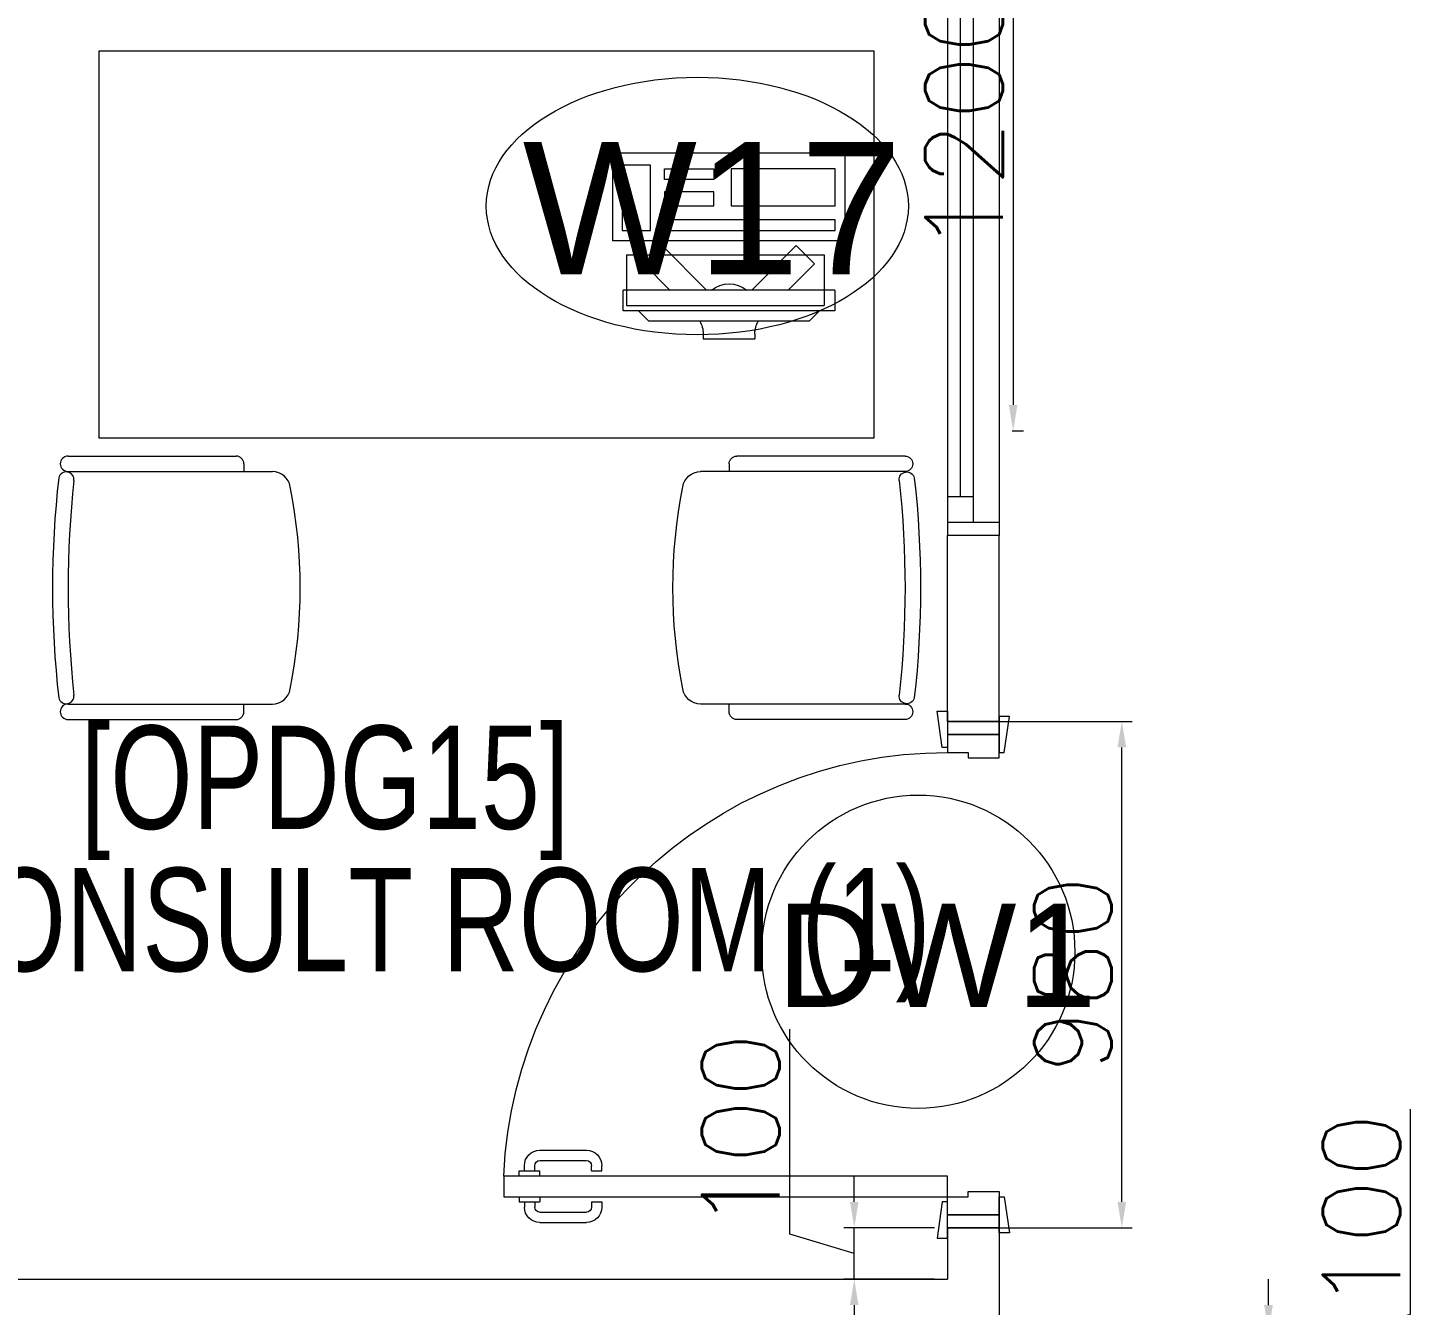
# Model space of a CAD drawing. Header units: millimetres. Extents: x -2143172 to 5255, y -610845 to 279739.
# Drawn here: x -1165845 to -1163164, y -588738 to -586265 of the extents above; entities that cross this region are included whole.
import ezdxf

# ---------------------------------------------------------------- set-up
doc = ezdxf.new("R2010")
doc.units = ezdxf.units.MM
doc.header["$LTSCALE"] = 30
doc.linetypes.add('HIDDEN', pattern=[9.525, 6.35, -3.175])
doc.layers.get('0').update_dxf_attribs({"lineweight": 5})
doc.layers.get('Defpoints').update_dxf_attribs({"lineweight": 5})
for name, color, linetype, lineweight in [('72_EGR_BASE_TEXT', 7, 'Continuous', 5), ('Al Window tag', 5, 'Continuous', 5), ('Aluminum', 7, 'Continuous', 5), ('dims.', 152, 'Continuous', 5), ('DTAG', 20, 'Continuous', 9), ('LOADING', 163, 'Continuous', 5), ('Walls', 32, 'Continuous', 5)]:
    doc.layers.add(name, color=color, linetype=linetype, lineweight=lineweight)
doc.layers.add('Wooden Joinery', color=7, linetype='Continuous', lineweight=5, true_color=0x521300)
doc.styles.add('SIMPLEX', font='SIMPLEX.shx', dxfattribs={"height": 150})
doc.styles.add('TTLB-A0-JeddahDP$0$swis721', font='swiss.ttf')
doc.styles.add('X3G_ENTITY_2587D3', font='swisscl.ttf', dxfattribs={"height": 200})
doc.styles.add('X3G_ENTITY_258862', font='swisscl.ttf', dxfattribs={"height": 200})
doc.dimstyles.new('Buk', dxfattribs={"dimtxt": 150, "dimasz": 50, "dimexe": 20, "dimexo": 25, "dimgap": 20, "dimtad": 1, "dimdec": 0, "dimrnd": 5, "dimdsep": 46, "dimtxsty": 'SIMPLEX', "dimcen": 0, "dimdle": 20, "dimclrd": 256, "dimclre": 256, "dimclrt": 256, "dimadec": 0, "dimazin": 0, "dimtfac": 0.0075, "dimtdec": 0, "dimtmove": 1, "dimatfit": 2, "dimldrblk": 'ARCHTICK', "dimfxl": 1, "dimtolj": 1, "dimtzin": 0, "dimlwd": -1, "dimlwe": -1, "dimarcsym": 0})

# ---------------------------------------------------------------- blocks, each defined once
blk = doc.blocks.new('*D422')
at = {"layer": 'Defpoints', "color": 0, "transparency": 16777216}
for p in [(-1163964.2, -585845.1), (-1163964.2, -587045.1), (-1163937.1, -587045.1)]:
    blk.add_point(p, dxfattribs=at)
at = {"layer": 'dims.', "linetype": 'Continuous', "transparency": 16777216}
for p, q in [((-1163939.2, -585845.1), (-1163917.1, -585845.1)), ((-1163939.2, -587045.1), (-1163917.1, -587045.1))]:
    blk.add_line(p, q, dxfattribs=at)
at = {"layer": 'dims.', "transparency": 16777216}
blk.add_line((-1163937.1, -585895.1), (-1163937.1, -586995.1), dxfattribs=at)
for points in [[(-1163945.5, -585895.1), (-1163928.8, -585895.1), (-1163937.1, -585845.1)], [(-1163945.5, -586995.1), (-1163928.8, -586995.1), (-1163937.1, -587045.1)]]:
    blk.add_solid(points, dxfattribs=at)
at = {"layer": 'dims.', "transparency": 16777216, "insert": (-1164032.1, -586445.1), "char_height": 150, "attachment_point": 5, "rotation": 90, "style": 'SIMPLEX'}
blk.add_mtext('\\A1;1200', dxfattribs=at)
blk = doc.blocks.new('_ArchTick')
at = {"color": 0, "linetype": 'ByBlock', "const_width": 0.15}
blk.add_lwpolyline([(-0.5, -0.5), (0.5, 0.5)], dxfattribs=at)
blk = doc.blocks.new('*D423')
at = {"layer": 'Defpoints', "color": 0, "transparency": 16777216}
for p in [(-1164244.7, -588588.1), (-1164064.2, -588588.1), (-1164064.2, -588688.1)]:
    blk.add_point(p, dxfattribs=at)
at = {"layer": 'dims.', "transparency": 16777216}
for p, q in [((-1164369.7, -588600.6), (-1164369.7, -588203.5)), ((-1164244.7, -588538.1), (-1164244.7, -588488.1)), ((-1164244.7, -588638.1), (-1164369.7, -588600.6)), ((-1164244.7, -588688.1), (-1164244.7, -588588.1)), ((-1164244.7, -588688.1), (-1164244.7, -588588.1)), ((-1164244.7, -588738.1), (-1164244.7, -588788.1))]:
    blk.add_line(p, q, dxfattribs=at)
at = {"layer": 'dims.', "linetype": 'Continuous', "transparency": 16777216}
for p, q in [((-1164089.2, -588588.1), (-1164264.7, -588588.1)), ((-1164089.2, -588688.1), (-1164264.7, -588688.1))]:
    blk.add_line(p, q, dxfattribs=at)
at = {"layer": 'dims.', "transparency": 16777216}
for points in [[(-1164253, -588538.1), (-1164236.4, -588538.1), (-1164244.7, -588588.1)], [(-1164253, -588738.1), (-1164236.4, -588738.1), (-1164244.7, -588688.1)]]:
    blk.add_solid(points, dxfattribs=at)
at = {"layer": 'dims.', "transparency": 16777216, "insert": (-1164464.7, -588402.1), "char_height": 150, "attachment_point": 5, "rotation": 90, "style": 'SIMPLEX'}
blk.add_mtext('\\A1;100', dxfattribs=at)
blk = doc.blocks.new('*D424')
at = {"layer": 'Defpoints', "color": 0, "transparency": 16777216}
for p in [(-1164014.2, -587608.1), (-1163726.7, -587608.1), (-1164014.2, -588588.1)]:
    blk.add_point(p, dxfattribs=at)
at = {"layer": 'dims.', "linetype": 'Continuous', "transparency": 16777216}
for p, q in [((-1163989.2, -587608.1), (-1163706.7, -587608.1)), ((-1163989.2, -588588.1), (-1163706.7, -588588.1))]:
    blk.add_line(p, q, dxfattribs=at)
at = {"layer": 'dims.', "transparency": 16777216}
blk.add_line((-1163726.7, -588538.1), (-1163726.7, -587658.1), dxfattribs=at)
for points in [[(-1163735, -587658.1), (-1163718.3, -587658.1), (-1163726.7, -587608.1)], [(-1163735, -588538.1), (-1163718.3, -588538.1), (-1163726.7, -588588.1)]]:
    blk.add_solid(points, dxfattribs=at)
at = {"layer": 'dims.', "transparency": 16777216, "insert": (-1163821.7, -588098.1), "char_height": 150, "attachment_point": 5, "rotation": 90, "style": 'SIMPLEX'}
blk.add_mtext('\\A1;980', dxfattribs=at)
blk = doc.blocks.new('*D425')
at = {"layer": 'Defpoints', "color": 0, "transparency": 16777216}
for p in [(-1164064.2, -588788.1), (-1163442.7, -588788.1), (-1164064.2, -588888.1)]:
    blk.add_point(p, dxfattribs=at)
at = {"layer": 'dims.', "transparency": 16777216}
for p, q in [((-1163167.7, -588755.6), (-1163167.7, -588358.5)), ((-1163442.7, -588738.1), (-1163442.7, -588688.1)), ((-1163442.7, -588838.1), (-1163167.7, -588755.6)), ((-1163442.7, -588888.1), (-1163442.7, -588788.1)), ((-1163442.7, -588888.1), (-1163442.7, -588788.1)), ((-1163442.7, -588938.1), (-1163442.7, -588988.1))]:
    blk.add_line(p, q, dxfattribs=at)
at = {"layer": 'dims.', "linetype": 'Continuous', "transparency": 16777216}
for p, q in [((-1164039.2, -588788.1), (-1163422.7, -588788.1)), ((-1164039.2, -588888.1), (-1163422.7, -588888.1))]:
    blk.add_line(p, q, dxfattribs=at)
at = {"layer": 'dims.', "transparency": 16777216}
for points in [[(-1163451.1, -588738.1), (-1163434.4, -588738.1), (-1163442.7, -588788.1)], [(-1163451.1, -588938.1), (-1163434.4, -588938.1), (-1163442.7, -588888.1)]]:
    blk.add_solid(points, dxfattribs=at)
at = {"layer": 'dims.', "transparency": 16777216, "insert": (-1163262.7, -588557.1), "char_height": 150, "attachment_point": 5, "rotation": 90, "style": 'SIMPLEX'}
blk.add_mtext('\\A1;100', dxfattribs=at)
blk = doc.blocks.new('A$C72370EFE')
at = {"layer": 'Wooden Joinery'}
for p, q in [((-0.01, -0.04), (-0.02, -0.04)), ((-0.01, -0.03), (-0.01, -0.07)), ((0, -0.03), (-0.01, -0.03)), ((0.04, -0.03), (0.05, -0.03)), ((0.05, -0.03), (0.05, -0.07)), ((0.05, -0.04), (0.06, -0.04)), ((-0.05, -0.07), (-0.05, -0.16)), ((-0.03, -0.07), (-0.03, -0.16)), ((-0.01, -0.06), (-0.02, -0.06)), ((0, -0.07), (-0.01, -0.07)), ((0.04, -0.07), (0.05, -0.07)), ((0.05, -0.06), (0.06, -0.06)), ((0.07, -0.07), (0.07, -0.16)), ((0.09, -0.07), (0.09, -0.16)), ((-0.01, -0.17), (-0.02, -0.17)), ((-0.01, -0.17), (-0.01, -0.19)), ((0.05, -0.17), (0.06, -0.17)), ((0.05, -0.17), (0.05, -0.19)), ((-0.01, -0.19), (-0.02, -0.19)), ((0.05, -0.19), (0.06, -0.19))]:
    blk.add_line(p, q, dxfattribs=at)
for centre, radius, start, end in [((-0.02, -0.07), 0.03, 90, 180), ((0.06, -0.07), 0.03, 0, 90), ((-0.02, -0.07), 0.01, 90, 180), ((0.06, -0.07), 0.01, 0, 90), ((-0.02, -0.16), 0.03, 180, 270), ((-0.02, -0.16), 0.01, 180, 270), ((0.06, -0.16), 0.01, 270, 0), ((0.06, -0.16), 0.03, 270, 0)]:
    blk.add_arc(centre, radius, start, end, dxfattribs=at)
blk = doc.blocks.new('A$C5DAD61B4')
at = {"layer": 'Wooden Joinery'}
for points in [[(80, 959.1), (80, 969.1), (10, 979.1), (10, 959.1)], [(940, 959.1), (940, 969.1), (1010, 979.1), (1010, 959.1)], [(70, 859.1), (70, 849.1), (0, 839.1), (0, 859.1)], [(120, 859.1), (120, 0), (80, 0), (80, 859.1)], [(950, 859.1), (950, 849.1), (1020, 839.1), (1020, 859.1)]]:
    blk.add_lwpolyline(points, close=True, dxfattribs=at)
for points in [[(45, 859.1), (45, 959.1), (20, 959.1), (20, 859.1), (45, 859.1)], [(45, 859.1), (80, 859.1), (80, 899.1), (90, 899.1), (90, 959.1), (45, 959.1), (45, 859.1)], [(975, 859.1), (940, 859.1), (940, 899.1), (930, 899.1), (930, 959.1), (975, 959.1), (975, 859.1)], [(975, 859.1), (975, 959.1), (1000, 959.1), (1000, 859.1), (975, 859.1)]]:
    blk.add_lwpolyline(points, dxfattribs=at)
blk.add_arc((80, 859.1), 860, 272.666, 0, dxfattribs=at)
at = {"layer": 'Wooden Joinery', "xscale": 999.9999999998854, "yscale": 999.9999999998854, "zscale": 999.9999999998854, "rotation": 180}
blk.add_blockref('A$C72370EFE', (120, 0), dxfattribs=at)
blk = doc.blocks.new('A$C37be4daf')
at = {"layer": 'Aluminum', "color": 5}
for p, q in [((1416, 598.2), (216, 598.2)), ((241, 498.2), (241, 598.2)), ((291, 548.2), (291, 598.2)), ((1341, 548.2), (1341, 598.2)), ((1391, 498.2), (1391, 598.2)), ((291, 573.2), (1341, 573.2)), ((1391, 548.2), (241, 548.2)), ((1416, 498.2), (216, 498.2))]:
    blk.add_line(p, q, dxfattribs=at)
at = {"layer": 'Walls'}
for p, q in [((216, 498.2), (216, 598.2)), ((1416, 498.2), (1416, 598.2))]:
    blk.add_line(p, q, dxfattribs=at)
blk = doc.blocks.new('A$C5CCD2EA3')
at = {"layer": 'Al Window tag'}
blk.add_ellipse((0, 0), major_axis=(408.6, 0), ratio=0.610025, dxfattribs=at)
at = {"layer": 'Al Window tag', "insert": (-338.2, 123.8, 0), "char_height": 256, "attachment_point": 1, "style": 'TTLB-A0-JeddahDP$0$swis721'}
blk.add_mtext_dynamic_manual_height_columns('W17', width=1569.457, gutter_width=9406.5, heights=[480.3], dxfattribs=at)
blk = doc.blocks.new('A$C164D1FF0')
at = {"layer": 'DTAG'}
blk.add_circle((0, 0), 303.3, dxfattribs=at)
at = {"layer": 'DTAG', "insert": (-275.2, 93.3), "char_height": 200, "width": 6547.939, "attachment_point": 1, "style": 'TTLB-A0-JeddahDP$0$swis721'}
blk.add_mtext('DW1', dxfattribs=at)
blk = doc.blocks.new('GF21016-P')
at = {"color": 0, "extrusion": (-1.24384e-09, -1.20261e-09, -1)}
for p, q in [((0.0128, 0.0179), (0.0128, 0.4136)), ((0.4628, 0.0179), (0.4628, 0.4136)), ((-0.0022, 0.3585), (0.0128, 0.3585)), ((0.4778, 0.3585), (0.4628, 0.3585)), ((-0.0172, 0.0179), (-0.0172, 0.3435)), ((0.4928, 0.0179), (0.4928, 0.3435)), ((0.4778, 0.0029), (0.4778, 0.0029))]:
    blk.add_line(p, q, dxfattribs=at)
for centre, radius, start, end in [((-0.2378, -0.5362), 1.0036, 78.7568, 101.2432), ((-0.0478, 0.4136), 0.035, 0, 80.6557), ((-0.4278, 0.4136), 0.035, 99.3443, 180), ((0.0022, 0.3435), 0.015, 0, 90), ((-0.4778, 0.3435), 0.015, 90, 180), ((-0.0284, 0.0145), 0.015, 284.3864, 95.5209), ((-0.2378, 1.8928), 1.8749, 263.6341, 276.3659), ((-0.4471, 0.0145), 0.015, 84.4791, 255.6136), ((0.0022, 0.0179), 0.015, 270, 0), ((0.0022, 0.0179), 0.015, 180, 270), ((-0.2378, 1.8734), 1.8855, 263.5119, 276.4881), ((-0.4778, 0.0179), 0.015, 270, 0), ((-0.4778, 0.0179), 0.015, 180, 270)]:
    blk.add_arc(centre, radius, start, end, dxfattribs=at)
blk = doc.blocks.new('ITCWLS1-P')
for p, q in [((-0.2651, 0.43, 0), (-0.3051, 0.43, 0)), ((-0.3051, 0.43, 0), (-0.3051, 0.02, 0)), ((-0.2651, 0.43, 0), (-0.2651, 0.02, 0)), ((-0.17, 0.45), (-0.17, 0)), ((-0.17, 0.45), (0, 0.45)), ((-0.1496, 0.4305), (-0.1291, 0.4305)), ((-0.1291, 0.4305), (-0.1291, 0.4089)), ((0, 0.45), (0, 0)), ((-0.3251, 0.38, 0), (-0.3051, 0.4, 0)), ((-0.3251, 0.38, 0), (-0.3251, 0.07, 0)), ((-0.3251, 0.07, 0), (-0.3051, 0.05, 0)), ((-0.3051, 0.02, 0), (-0.2651, 0.02, 0)), ((-0.17, 0), (0, 0))]:
    blk.add_line(p, q)
at = {"color": 8, "linetype": 'HIDDEN'}
for p, q in [((-0.197, 0.4094), (-0.295, 0.4094)), ((-0.295, 0.0264), (-0.295, 0.4094)), ((-0.197, 0.0264), (-0.197, 0.4094)), ((-0.197, 0.0264), (-0.295, 0.0264))]:
    blk.add_line(p, q, dxfattribs=at)
at = {"color": 1, "extrusion": (2.48281e-10, 3.18408e-10, -1)}
for p, q in [((-0.2651, 0.3395), (-0.2144, 0.3902)), ((-0.1791, 0.3548), (-0.2144, 0.3902)), ((-0.2651, 0.2688), (-0.1791, 0.3548))]:
    blk.add_line(p, q, dxfattribs=at)
at = {"color": 1}
for p, q in [((-0.3503, 0.275), (-0.3596, 0.275)), ((-0.3596, 0.175), (-0.3596, 0.275)), ((-0.3503, 0.175), (-0.3596, 0.175))]:
    blk.add_line(p, q, dxfattribs=at)
at = {"color": 1, "extrusion": (2.48281e-10, -3.18408e-10, -1)}
for p, q in [((-0.2651, 0.1812), (-0.1791, 0.0952)), ((-0.2651, 0.1105), (-0.2144, 0.0598)), ((-0.1791, 0.0952), (-0.2144, 0.0598))]:
    blk.add_line(p, q, dxfattribs=at)
blk.add_lwpolyline([(-0.1291, 0.4089), (-0.1291, 0.1), (-0.1496, 0.1), (-0.1496, 0.4305)])
for points in [[(-0.1019, 0.4305), (-0.0304, 0.4305), (-0.0304, 0.2294), (-0.1019, 0.2294)], [(-0.1019, 0.1954), (-0.0747, 0.1954), (-0.0747, 0.1), (-0.1019, 0.1)], [(-0.0304, 0.1954), (-0.0508, 0.1954), (-0.0508, 0.1), (-0.0304, 0.1)], [(-0.1496, 0.0727), (-0.0236, 0.0727), (-0.0236, 0.0182), (-0.1496, 0.0182)]]:
    blk.add_lwpolyline(points, close=True)
at = {"color": 250, "linetype": 'Continuous'}
for points in [[(-0.1496, 0.1), (-0.1496, 0.1), (-0.1496, 0.1), (-0.1496, 0.1), (-0.1496, 0.1), (-0.1496, 0.1), (-0.1496, 0.1), (-0.1496, 0.1), (-0.1496, 0.1)], [(-0.1496, 0.1), (-0.1496, 0.1), (-0.1496, 0.1), (-0.1496, 0.1), (-0.1496, 0.1), (-0.1496, 0.1), (-0.1496, 0.1), (-0.1496, 0.1), (-0.1496, 0.1), (-0.1496, 0.1), (-0.1496, 0.1), (-0.1496, 0.1), (-0.1496, 0.1), (-0.1496, 0.1), (-0.1496, 0.1), (-0.1496, 0.1), (-0.1496, 0.1), (-0.1496, 0.1)], [(-0.1496, 0.1), (-0.1496, 0.1), (-0.1496, 0.1), (-0.1496, 0.1), (-0.1496, 0.1), (-0.1496, 0.1), (-0.1496, 0.1), (-0.1496, 0.1), (-0.1496, 0.1), (-0.1496, 0.1)], [(-0.1496, 0.1), (-0.1496, 0.1), (-0.1496, 0.1), (-0.1496, 0.1), (-0.1496, 0.1), (-0.1496, 0.1), (-0.1496, 0.1)], [(-0.1496, 0.1), (-0.1496, 0.1), (-0.1496, 0.1), (-0.1496, 0.1), (-0.1496, 0.1), (-0.1496, 0.1), (-0.1496, 0.1), (-0.1496, 0.1), (-0.1496, 0.1), (-0.1496, 0.1)], [(-0.1496, 0.1), (-0.1496, 0.1), (-0.1496, 0.1), (-0.1496, 0.1), (-0.1496, 0.1), (-0.1496, 0.1), (-0.1496, 0.1), (-0.1496, 0.1), (-0.1496, 0.1), (-0.1496, 0.1), (-0.1496, 0.1), (-0.1496, 0.1), (-0.1496, 0.1), (-0.1496, 0.1), (-0.1496, 0.1)], [(-0.1496, 0.1), (-0.1496, 0.1), (-0.1496, 0.1), (-0.1496, 0.1), (-0.1496, 0.1), (-0.1496, 0.1), (-0.1496, 0.1), (-0.1496, 0.1), (-0.1496, 0.1), (-0.1496, 0.1)], [(-0.1496, 0.1), (-0.1496, 0.1), (-0.1496, 0.1), (-0.1496, 0.1), (-0.1496, 0.1), (-0.1496, 0.1), (-0.1496, 0.1), (-0.1496, 0.1), (-0.1496, 0.1), (-0.1496, 0.1)], [(-0.1496, 0.1), (-0.1496, 0.1), (-0.1496, 0.1), (-0.1496, 0.1), (-0.1496, 0.1), (-0.1496, 0.1), (-0.1496, 0.1), (-0.1496, 0.1), (-0.1496, 0.1), (-0.1496, 0.1), (-0.1496, 0.1), (-0.1496, 0.1), (-0.1496, 0.1), (-0.1496, 0.1), (-0.1496, 0.1), (-0.1496, 0.1), (-0.1496, 0.1), (-0.1496, 0.1), (-0.1496, 0.1), (-0.1496, 0.1), (-0.1496, 0.1), (-0.1496, 0.1), (-0.1496, 0.1), (-0.1496, 0.1), (-0.1496, 0.1), (-0.1496, 0.1), (-0.1496, 0.1), (-0.1496, 0.1), (-0.1496, 0.1), (-0.1496, 0.1), (-0.1496, 0.1), (-0.1496, 0.1), (-0.1496, 0.1), (-0.1496, 0.1), (-0.1496, 0.1), (-0.1496, 0.1), (-0.1496, 0.1), (-0.1496, 0.1), (-0.1496, 0.1), (-0.1496, 0.1), (-0.1496, 0.1), (-0.1496, 0.1), (-0.1496, 0.1), (-0.1496, 0.1), (-0.1496, 0.1), (-0.1496, 0.1), (-0.1496, 0.1), (-0.1496, 0.1), (-0.1496, 0.1), (-0.1496, 0.1), (-0.1496, 0.1), (-0.1496, 0.1), (-0.1496, 0.1), (-0.1496, 0.1)], [(-0.1496, 0.1), (-0.1496, 0.1), (-0.1496, 0.1), (-0.1496, 0.1), (-0.1496, 0.1), (-0.1496, 0.1), (-0.1496, 0.1), (-0.1496, 0.1), (-0.1496, 0.1), (-0.1496, 0.1), (-0.1496, 0.1), (-0.1496, 0.1), (-0.1496, 0.1), (-0.1496, 0.1), (-0.1496, 0.1), (-0.1496, 0.1), (-0.1496, 0.1), (-0.1496, 0.1), (-0.1496, 0.1), (-0.1496, 0.1), (-0.1496, 0.1), (-0.1496, 0.1), (-0.1496, 0.1), (-0.1496, 0.1), (-0.1496, 0.1), (-0.1496, 0.1), (-0.1496, 0.1), (-0.1496, 0.1), (-0.1496, 0.1), (-0.1496, 0.1), (-0.1496, 0.1), (-0.1496, 0.1), (-0.1496, 0.1), (-0.1496, 0.1), (-0.1496, 0.1), (-0.1496, 0.1), (-0.1496, 0.1), (-0.1496, 0.1), (-0.1496, 0.1), (-0.1496, 0.1), (-0.1496, 0.1), (-0.1496, 0.1), (-0.1496, 0.1), (-0.1496, 0.1), (-0.1496, 0.1), (-0.1496, 0.1), (-0.1496, 0.1), (-0.1496, 0.1), (-0.1496, 0.1), (-0.1496, 0.1), (-0.1496, 0.1), (-0.1496, 0.1), (-0.1496, 0.1), (-0.1496, 0.1), (-0.1496, 0.1), (-0.1496, 0.1), (-0.1496, 0.1), (-0.1496, 0.1), (-0.1496, 0.1), (-0.1496, 0.1), (-0.1496, 0.1), (-0.1496, 0.1), (-0.1496, 0.1), (-0.1496, 0.1), (-0.1496, 0.1), (-0.1496, 0.1), (-0.1496, 0.1), (-0.1496, 0.1), (-0.1496, 0.1), (-0.1496, 0.1), (-0.1496, 0.1), (-0.1496, 0.1), (-0.1496, 0.1), (-0.1496, 0.1), (-0.1496, 0.1), (-0.1496, 0.1), (-0.1496, 0.1), (-0.1496, 0.1), (-0.1496, 0.1), (-0.1496, 0.1), (-0.1496, 0.1), (-0.1496, 0.1), (-0.1496, 0.1), (-0.1496, 0.1), (-0.1496, 0.1), (-0.1496, 0.1), (-0.1496, 0.1), (-0.1496, 0.1), (-0.1496, 0.1)], [(-0.1496, 0.1), (-0.1496, 0.1), (-0.1496, 0.1), (-0.1496, 0.1), (-0.1496, 0.1), (-0.1496, 0.1), (-0.1496, 0.1), (-0.1496, 0.1), (-0.1496, 0.1), (-0.1496, 0.1), (-0.1496, 0.1), (-0.1496, 0.1)], [(-0.1496, 0.1), (-0.1496, 0.1), (-0.1496, 0.1), (-0.1496, 0.1), (-0.1496, 0.1), (-0.1496, 0.1), (-0.1496, 0.1)], [(-0.1496, 0.1), (-0.1496, 0.1), (-0.1496, 0.1), (-0.1496, 0.1), (-0.1496, 0.1), (-0.1496, 0.1), (-0.1496, 0.1), (-0.1496, 0.1), (-0.1496, 0.1), (-0.1496, 0.1), (-0.1496, 0.1), (-0.1496, 0.1), (-0.1496, 0.1), (-0.1496, 0.1), (-0.1496, 0.1), (-0.1496, 0.1), (-0.1496, 0.1)], [(-0.1496, 0.1), (-0.1496, 0.1), (-0.1496, 0.1), (-0.1496, 0.1), (-0.1496, 0.1), (-0.1496, 0.1), (-0.1496, 0.1), (-0.1496, 0.1), (-0.1496, 0.1), (-0.1496, 0.1), (-0.1496, 0.1), (-0.1496, 0.1), (-0.1496, 0.1), (-0.1496, 0.1), (-0.1496, 0.1), (-0.1496, 0.1), (-0.1496, 0.1), (-0.1496, 0.1), (-0.1496, 0.1), (-0.1496, 0.1), (-0.1496, 0.1), (-0.1496, 0.1), (-0.1496, 0.1), (-0.1496, 0.1), (-0.1496, 0.1), (-0.1496, 0.1), (-0.1496, 0.1), (-0.1496, 0.1), (-0.1496, 0.1), (-0.1496, 0.1), (-0.1496, 0.1), (-0.1496, 0.1), (-0.1496, 0.1), (-0.1496, 0.1), (-0.1496, 0.1), (-0.1496, 0.1), (-0.1496, 0.1), (-0.1496, 0.1), (-0.1496, 0.1), (-0.1496, 0.1), (-0.1496, 0.1), (-0.1496, 0.1), (-0.1496, 0.1), (-0.1496, 0.1), (-0.1496, 0.1), (-0.1496, 0.1), (-0.1496, 0.1), (-0.1496, 0.1), (-0.1496, 0.1), (-0.1496, 0.1), (-0.1496, 0.1), (-0.1496, 0.1), (-0.1496, 0.1), (-0.1496, 0.1), (-0.1496, 0.1), (-0.1496, 0.1), (-0.1496, 0.1), (-0.1496, 0.1), (-0.1496, 0.1), (-0.1496, 0.1), (-0.1496, 0.1), (-0.1496, 0.1), (-0.1496, 0.1), (-0.1496, 0.1), (-0.1496, 0.1), (-0.1496, 0.1), (-0.1496, 0.1), (-0.1496, 0.1), (-0.1496, 0.1), (-0.1496, 0.1), (-0.1496, 0.1), (-0.1496, 0.1), (-0.1496, 0.1), (-0.1496, 0.1), (-0.1496, 0.1), (-0.1496, 0.1), (-0.1496, 0.1), (-0.1496, 0.1), (-0.1496, 0.1), (-0.1496, 0.1), (-0.1496, 0.1), (-0.1496, 0.1), (-0.1496, 0.1), (-0.1496, 0.1), (-0.1496, 0.1), (-0.1496, 0.1), (-0.1496, 0.1), (-0.1496, 0.1), (-0.1496, 0.1), (-0.1496, 0.1), (-0.1496, 0.1), (-0.1496, 0.1), (-0.1496, 0.1), (-0.1496, 0.1), (-0.1496, 0.1), (-0.1496, 0.1), (-0.1496, 0.1), (-0.1496, 0.1), (-0.1496, 0.1), (-0.1496, 0.1), (-0.1496, 0.1), (-0.1496, 0.1), (-0.1496, 0.1), (-0.1496, 0.1), (-0.1496, 0.1), (-0.1496, 0.1), (-0.1496, 0.1), (-0.1496, 0.1), (-0.1496, 0.1), (-0.1496, 0.1), (-0.1496, 0.1)], [(-0.1496, 0.1), (-0.1496, 0.1), (-0.1496, 0.1), (-0.1496, 0.1), (-0.1496, 0.1), (-0.1496, 0.1), (-0.1496, 0.1), (-0.1496, 0.1)]]:
    blk.add_lwpolyline(points, dxfattribs=at)
for points in [[(-0.1496, 0.1), (-0.1496, 0.1), (-0.1496, 0.1), (-0.1496, 0.1), (-0.1496, 0.1), (-0.1496, 0.1), (-0.1496, 0.1), (-0.1496, 0.1), (-0.1496, 0.1), (-0.1496, 0.1), (-0.1496, 0.1), (-0.1496, 0.1), (-0.1496, 0.1), (-0.1496, 0.1), (-0.1496, 0.1), (-0.1496, 0.1), (-0.1496, 0.1), (-0.1496, 0.1), (-0.1496, 0.1), (-0.1496, 0.1), (-0.1496, 0.1), (-0.1496, 0.1), (-0.1496, 0.1), (-0.1496, 0.1), (-0.1496, 0.1), (-0.1496, 0.1), (-0.1496, 0.1), (-0.1496, 0.1), (-0.1496, 0.1), (-0.1496, 0.1), (-0.1496, 0.1), (-0.1496, 0.1), (-0.1496, 0.1), (-0.1496, 0.1), (-0.1496, 0.1), (-0.1496, 0.1), (-0.1496, 0.1), (-0.1496, 0.1), (-0.1496, 0.1), (-0.1496, 0.1), (-0.1496, 0.1), (-0.1496, 0.1), (-0.1496, 0.1), (-0.1496, 0.1), (-0.1496, 0.1), (-0.1496, 0.1), (-0.1496, 0.1), (-0.1496, 0.1), (-0.1496, 0.1), (-0.1496, 0.1), (-0.1496, 0.1), (-0.1496, 0.1), (-0.1496, 0.1), (-0.1496, 0.1), (-0.1496, 0.1), (-0.1496, 0.1), (-0.1496, 0.1), (-0.1496, 0.1), (-0.1496, 0.1), (-0.1496, 0.1), (-0.1496, 0.1), (-0.1496, 0.1), (-0.1496, 0.1), (-0.1496, 0.1), (-0.1496, 0.1), (-0.1496, 0.1), (-0.1496, 0.1), (-0.1496, 0.1), (-0.1496, 0.1), (-0.1496, 0.1), (-0.1496, 0.1), (-0.1496, 0.1), (-0.1496, 0.1), (-0.1496, 0.1), (-0.1496, 0.1), (-0.1496, 0.1), (-0.1496, 0.1), (-0.1496, 0.1), (-0.1496, 0.1), (-0.1496, 0.1), (-0.1496, 0.1), (-0.1496, 0.1), (-0.1496, 0.1), (-0.1496, 0.1), (-0.1496, 0.1), (-0.1496, 0.1), (-0.1496, 0.1), (-0.1496, 0.1), (-0.1496, 0.1), (-0.1496, 0.1), (-0.1496, 0.1), (-0.1496, 0.1), (-0.1496, 0.1), (-0.1496, 0.1), (-0.1496, 0.1), (-0.1496, 0.1), (-0.1496, 0.1), (-0.1496, 0.1), (-0.1496, 0.1), (-0.1496, 0.1), (-0.1496, 0.1), (-0.1496, 0.1), (-0.1496, 0.1), (-0.1496, 0.1), (-0.1496, 0.1), (-0.1496, 0.1), (-0.1496, 0.1), (-0.1496, 0.1), (-0.1496, 0.1), (-0.1496, 0.1), (-0.1496, 0.1), (-0.1496, 0.1), (-0.1496, 0.1), (-0.1496, 0.1), (-0.1496, 0.1), (-0.1496, 0.1), (-0.1496, 0.1), (-0.1496, 0.1), (-0.1496, 0.1), (-0.1496, 0.1), (-0.1496, 0.1), (-0.1496, 0.1), (-0.1496, 0.1), (-0.1496, 0.1), (-0.1496, 0.1), (-0.1496, 0.1), (-0.1496, 0.1), (-0.1496, 0.1), (-0.1496, 0.1), (-0.1496, 0.1), (-0.1496, 0.1), (-0.1496, 0.1), (-0.1496, 0.1), (-0.1496, 0.1), (-0.1496, 0.1), (-0.1496, 0.1), (-0.1496, 0.1), (-0.1496, 0.1), (-0.1496, 0.1), (-0.1496, 0.1), (-0.1496, 0.1), (-0.1496, 0.1), (-0.1496, 0.1), (-0.1496, 0.1), (-0.1496, 0.1), (-0.1496, 0.1), (-0.1496, 0.1), (-0.1496, 0.1), (-0.1496, 0.1), (-0.1496, 0.1), (-0.1496, 0.1), (-0.1496, 0.1), (-0.1496, 0.1), (-0.1496, 0.1), (-0.1496, 0.1), (-0.1496, 0.1), (-0.1496, 0.1), (-0.1496, 0.1), (-0.1496, 0.1), (-0.1496, 0.1), (-0.1496, 0.1), (-0.1496, 0.1), (-0.1496, 0.1), (-0.1496, 0.1), (-0.1496, 0.1), (-0.1496, 0.1), (-0.1496, 0.1), (-0.1496, 0.1), (-0.1496, 0.1), (-0.1496, 0.1), (-0.1496, 0.1), (-0.1496, 0.1), (-0.1496, 0.1), (-0.1496, 0.1), (-0.1496, 0.1), (-0.1496, 0.1), (-0.1496, 0.1), (-0.1496, 0.1), (-0.1496, 0.1), (-0.1496, 0.1), (-0.1496, 0.1), (-0.1496, 0.1), (-0.1496, 0.1), (-0.1496, 0.1), (-0.1496, 0.1), (-0.1496, 0.1), (-0.1496, 0.1), (-0.1496, 0.1), (-0.1496, 0.1), (-0.1496, 0.1), (-0.1496, 0.1), (-0.1496, 0.1), (-0.1496, 0.1), (-0.1496, 0.1), (-0.1496, 0.1), (-0.1496, 0.1), (-0.1496, 0.1), (-0.1496, 0.1), (-0.1496, 0.1), (-0.1496, 0.1), (-0.1496, 0.1), (-0.1496, 0.1), (-0.1496, 0.1), (-0.1496, 0.1), (-0.1496, 0.1), (-0.1496, 0.1), (-0.1496, 0.1), (-0.1496, 0.1), (-0.1496, 0.1), (-0.1496, 0.1), (-0.1496, 0.1), (-0.1496, 0.1), (-0.1496, 0.1), (-0.1496, 0.1), (-0.1496, 0.1), (-0.1496, 0.1), (-0.1496, 0.1), (-0.1496, 0.1), (-0.1496, 0.1), (-0.1496, 0.1), (-0.1496, 0.1), (-0.1496, 0.1), (-0.1496, 0.1), (-0.1496, 0.1), (-0.1496, 0.1), (-0.1496, 0.1), (-0.1496, 0.1), (-0.1496, 0.1), (-0.1496, 0.1), (-0.1496, 0.1), (-0.1496, 0.1), (-0.1496, 0.1), (-0.1496, 0.1), (-0.1496, 0.1), (-0.1496, 0.1), (-0.1496, 0.1), (-0.1496, 0.1), (-0.1496, 0.1), (-0.1496, 0.1), (-0.1496, 0.1), (-0.1496, 0.1), (-0.1496, 0.1), (-0.1496, 0.1), (-0.1496, 0.1), (-0.1496, 0.1), (-0.1496, 0.1), (-0.1496, 0.1), (-0.1496, 0.1), (-0.1496, 0.1), (-0.1496, 0.1), (-0.1496, 0.1), (-0.1496, 0.1), (-0.1496, 0.1), (-0.1496, 0.1), (-0.1496, 0.1), (-0.1496, 0.1), (-0.1496, 0.1), (-0.1496, 0.1), (-0.1496, 0.1), (-0.1496, 0.1), (-0.1496, 0.1), (-0.1496, 0.1), (-0.1496, 0.1), (-0.1496, 0.1), (-0.1496, 0.1), (-0.1496, 0.1), (-0.1496, 0.1), (-0.1496, 0.1), (-0.1496, 0.1), (-0.1496, 0.1), (-0.1496, 0.1), (-0.1496, 0.1), (-0.1496, 0.1), (-0.1496, 0.1), (-0.1496, 0.1), (-0.1496, 0.1), (-0.1496, 0.1)], [(-0.1496, 0.1), (-0.1496, 0.1), (-0.1496, 0.1), (-0.1496, 0.1), (-0.1496, 0.1), (-0.1496, 0.1), (-0.1496, 0.1), (-0.1496, 0.1), (-0.1496, 0.1), (-0.1496, 0.1), (-0.1496, 0.1), (-0.1496, 0.1), (-0.1496, 0.1), (-0.1496, 0.1), (-0.1496, 0.1), (-0.1496, 0.1), (-0.1496, 0.1), (-0.1496, 0.1), (-0.1496, 0.1), (-0.1496, 0.1), (-0.1496, 0.1), (-0.1496, 0.1), (-0.1496, 0.1), (-0.1496, 0.1), (-0.1496, 0.1), (-0.1496, 0.1), (-0.1496, 0.1), (-0.1496, 0.1), (-0.1496, 0.1), (-0.1496, 0.1), (-0.1496, 0.1), (-0.1496, 0.1), (-0.1496, 0.1), (-0.1496, 0.1), (-0.1496, 0.1), (-0.1496, 0.1), (-0.1496, 0.1), (-0.1496, 0.1), (-0.1496, 0.1), (-0.1496, 0.1), (-0.1496, 0.1), (-0.1496, 0.1), (-0.1496, 0.1), (-0.1496, 0.1), (-0.1496, 0.1), (-0.1496, 0.1), (-0.1496, 0.1), (-0.1496, 0.1), (-0.1496, 0.1), (-0.1496, 0.1), (-0.1496, 0.1), (-0.1496, 0.1), (-0.1496, 0.1), (-0.1496, 0.1), (-0.1496, 0.1), (-0.1496, 0.1), (-0.1496, 0.1), (-0.1496, 0.1), (-0.1496, 0.1), (-0.1496, 0.1), (-0.1496, 0.1), (-0.1496, 0.1), (-0.1496, 0.1), (-0.1496, 0.1), (-0.1496, 0.1), (-0.1496, 0.1), (-0.1496, 0.1), (-0.1496, 0.1), (-0.1496, 0.1), (-0.1496, 0.1), (-0.1496, 0.1), (-0.1496, 0.1), (-0.1496, 0.1), (-0.1496, 0.1), (-0.1496, 0.1), (-0.1496, 0.1), (-0.1496, 0.1), (-0.1496, 0.1), (-0.1496, 0.1), (-0.1496, 0.1), (-0.1496, 0.1), (-0.1496, 0.1), (-0.1496, 0.1), (-0.1496, 0.1), (-0.1496, 0.1), (-0.1496, 0.1), (-0.1496, 0.1), (-0.1496, 0.1), (-0.1496, 0.1), (-0.1496, 0.1), (-0.1496, 0.1), (-0.1496, 0.1), (-0.1496, 0.1), (-0.1496, 0.1), (-0.1496, 0.1), (-0.1496, 0.1), (-0.1496, 0.1), (-0.1496, 0.1), (-0.1496, 0.1), (-0.1496, 0.1), (-0.1496, 0.1), (-0.1496, 0.1), (-0.1496, 0.1), (-0.1496, 0.1), (-0.1496, 0.1), (-0.1496, 0.1), (-0.1496, 0.1), (-0.1496, 0.1), (-0.1496, 0.1), (-0.1496, 0.1), (-0.1496, 0.1), (-0.1496, 0.1), (-0.1496, 0.1), (-0.1496, 0.1), (-0.1496, 0.1), (-0.1496, 0.1), (-0.1496, 0.1), (-0.1496, 0.1), (-0.1496, 0.1), (-0.1496, 0.1), (-0.1496, 0.1), (-0.1496, 0.1), (-0.1496, 0.1), (-0.1496, 0.1), (-0.1496, 0.1), (-0.1496, 0.1), (-0.1496, 0.1), (-0.1496, 0.1), (-0.1496, 0.1), (-0.1496, 0.1), (-0.1496, 0.1), (-0.1496, 0.1), (-0.1496, 0.1), (-0.1496, 0.1), (-0.1496, 0.1), (-0.1496, 0.1), (-0.1496, 0.1), (-0.1496, 0.1), (-0.1496, 0.1), (-0.1496, 0.1), (-0.1496, 0.1), (-0.1496, 0.1), (-0.1496, 0.1), (-0.1496, 0.1), (-0.1496, 0.1), (-0.1496, 0.1), (-0.1496, 0.1), (-0.1496, 0.1), (-0.1496, 0.1), (-0.1496, 0.1), (-0.1496, 0.1), (-0.1496, 0.1), (-0.1496, 0.1), (-0.1496, 0.1), (-0.1496, 0.1), (-0.1496, 0.1), (-0.1496, 0.1), (-0.1496, 0.1), (-0.1496, 0.1), (-0.1496, 0.1), (-0.1496, 0.1), (-0.1496, 0.1), (-0.1496, 0.1), (-0.1496, 0.1), (-0.1496, 0.1), (-0.1496, 0.1), (-0.1496, 0.1), (-0.1496, 0.1), (-0.1496, 0.1), (-0.1496, 0.1), (-0.1496, 0.1), (-0.1496, 0.1), (-0.1496, 0.1), (-0.1496, 0.1), (-0.1496, 0.1), (-0.1496, 0.1), (-0.1496, 0.1), (-0.1496, 0.1), (-0.1496, 0.1), (-0.1496, 0.1), (-0.1496, 0.1), (-0.1496, 0.1), (-0.1496, 0.1), (-0.1496, 0.1), (-0.1496, 0.1), (-0.1496, 0.1), (-0.1496, 0.1), (-0.1496, 0.1), (-0.1496, 0.1), (-0.1496, 0.1), (-0.1496, 0.1), (-0.1496, 0.1), (-0.1496, 0.1), (-0.1496, 0.1), (-0.1496, 0.1), (-0.1496, 0.1), (-0.1496, 0.1), (-0.1496, 0.1), (-0.1496, 0.1), (-0.1496, 0.1), (-0.1496, 0.1), (-0.1496, 0.1), (-0.1496, 0.1), (-0.1496, 0.1), (-0.1496, 0.1), (-0.1496, 0.1), (-0.1496, 0.1), (-0.1496, 0.1), (-0.1496, 0.1), (-0.1496, 0.1), (-0.1496, 0.1), (-0.1496, 0.1), (-0.1496, 0.1), (-0.1496, 0.1)], [(-0.1496, 0.1), (-0.1496, 0.1), (-0.1496, 0.1), (-0.1496, 0.1), (-0.1496, 0.1), (-0.1496, 0.1), (-0.1496, 0.1), (-0.1496, 0.1), (-0.1496, 0.1), (-0.1496, 0.1), (-0.1496, 0.1), (-0.1496, 0.1), (-0.1496, 0.1), (-0.1496, 0.1), (-0.1496, 0.1), (-0.1496, 0.1), (-0.1496, 0.1), (-0.1496, 0.1), (-0.1496, 0.1), (-0.1496, 0.1), (-0.1496, 0.1), (-0.1496, 0.1), (-0.1496, 0.1), (-0.1496, 0.1), (-0.1496, 0.1), (-0.1496, 0.1), (-0.1496, 0.1), (-0.1496, 0.1), (-0.1496, 0.1), (-0.1496, 0.1), (-0.1496, 0.1), (-0.1496, 0.1), (-0.1496, 0.1), (-0.1496, 0.1), (-0.1496, 0.1), (-0.1496, 0.1), (-0.1496, 0.1), (-0.1496, 0.1), (-0.1496, 0.1), (-0.1496, 0.1), (-0.1496, 0.1), (-0.1496, 0.1), (-0.1496, 0.1), (-0.1496, 0.1), (-0.1496, 0.1), (-0.1496, 0.1), (-0.1496, 0.1), (-0.1496, 0.1), (-0.1496, 0.1), (-0.1496, 0.1), (-0.1496, 0.1), (-0.1496, 0.1), (-0.1496, 0.1), (-0.1496, 0.1), (-0.1496, 0.1), (-0.1496, 0.1), (-0.1496, 0.1), (-0.1496, 0.1), (-0.1496, 0.1), (-0.1496, 0.1), (-0.1496, 0.1), (-0.1496, 0.1), (-0.1496, 0.1), (-0.1496, 0.1), (-0.1496, 0.1), (-0.1496, 0.1), (-0.1496, 0.1), (-0.1496, 0.1), (-0.1496, 0.1), (-0.1496, 0.1), (-0.1496, 0.1), (-0.1496, 0.1), (-0.1496, 0.1), (-0.1496, 0.1), (-0.1496, 0.1), (-0.1496, 0.1), (-0.1496, 0.1), (-0.1496, 0.1), (-0.1496, 0.1), (-0.1496, 0.1), (-0.1496, 0.1), (-0.1496, 0.1), (-0.1496, 0.1), (-0.1496, 0.1), (-0.1496, 0.1), (-0.1496, 0.1), (-0.1496, 0.1), (-0.1496, 0.1), (-0.1496, 0.1), (-0.1496, 0.1), (-0.1496, 0.1), (-0.1496, 0.1), (-0.1496, 0.1), (-0.1496, 0.1), (-0.1496, 0.1), (-0.1496, 0.1), (-0.1496, 0.1), (-0.1496, 0.1), (-0.1496, 0.1), (-0.1496, 0.1), (-0.1496, 0.1), (-0.1496, 0.1), (-0.1496, 0.1), (-0.1496, 0.1), (-0.1496, 0.1), (-0.1496, 0.1), (-0.1496, 0.1), (-0.1496, 0.1), (-0.1496, 0.1), (-0.1496, 0.1), (-0.1496, 0.1), (-0.1496, 0.1), (-0.1496, 0.1), (-0.1496, 0.1), (-0.1496, 0.1), (-0.1496, 0.1), (-0.1496, 0.1), (-0.1496, 0.1), (-0.1496, 0.1), (-0.1496, 0.1), (-0.1496, 0.1), (-0.1496, 0.1), (-0.1496, 0.1), (-0.1496, 0.1), (-0.1496, 0.1), (-0.1496, 0.1), (-0.1496, 0.1), (-0.1496, 0.1), (-0.1496, 0.1), (-0.1496, 0.1), (-0.1496, 0.1), (-0.1496, 0.1), (-0.1496, 0.1), (-0.1496, 0.1), (-0.1496, 0.1), (-0.1496, 0.1), (-0.1496, 0.1), (-0.1496, 0.1), (-0.1496, 0.1), (-0.1496, 0.1), (-0.1496, 0.1), (-0.1496, 0.1), (-0.1496, 0.1), (-0.1496, 0.1), (-0.1496, 0.1), (-0.1496, 0.1), (-0.1496, 0.1), (-0.1496, 0.1), (-0.1496, 0.1), (-0.1496, 0.1), (-0.1496, 0.1), (-0.1496, 0.1), (-0.1496, 0.1), (-0.1496, 0.1), (-0.1496, 0.1), (-0.1496, 0.1), (-0.1496, 0.1), (-0.1496, 0.1), (-0.1496, 0.1), (-0.1496, 0.1), (-0.1496, 0.1), (-0.1496, 0.1), (-0.1496, 0.1), (-0.1496, 0.1), (-0.1496, 0.1), (-0.1496, 0.1), (-0.1496, 0.1), (-0.1496, 0.1), (-0.1496, 0.1), (-0.1496, 0.1), (-0.1496, 0.1), (-0.1496, 0.1), (-0.1496, 0.1), (-0.1496, 0.1), (-0.1496, 0.1), (-0.1496, 0.1), (-0.1496, 0.1), (-0.1496, 0.1), (-0.1496, 0.1), (-0.1496, 0.1), (-0.1496, 0.1), (-0.1496, 0.1), (-0.1496, 0.1), (-0.1496, 0.1), (-0.1496, 0.1), (-0.1496, 0.1), (-0.1496, 0.1), (-0.1496, 0.1), (-0.1496, 0.1), (-0.1496, 0.1), (-0.1496, 0.1), (-0.1496, 0.1), (-0.1496, 0.1), (-0.1496, 0.1), (-0.1496, 0.1), (-0.1496, 0.1), (-0.1496, 0.1), (-0.1496, 0.1), (-0.1496, 0.1), (-0.1496, 0.1), (-0.1496, 0.1), (-0.1496, 0.1), (-0.1496, 0.1), (-0.1496, 0.1), (-0.1496, 0.1), (-0.1496, 0.1), (-0.1496, 0.1), (-0.1496, 0.1), (-0.1496, 0.1), (-0.1496, 0.1), (-0.1496, 0.1), (-0.1496, 0.1), (-0.1496, 0.1), (-0.1496, 0.1), (-0.1496, 0.1), (-0.1496, 0.1), (-0.1496, 0.1), (-0.1496, 0.1), (-0.1496, 0.1)]]:
    blk.add_lwpolyline(points, close=True, dxfattribs=at)
at = {"color": 1}
for centre, radius, start, end in [((-0.3503, 0.325), 0.05, 270, 300.3093), ((-0.3089, 0.225), 0.0556, 321.9431, 38.0569), ((-0.3503, 0.125), 0.05, 59.6907, 90)]:
    blk.add_arc(centre, radius, start, end, dxfattribs=at)

msp = doc.modelspace()

# ---------------------------------------------------------------- linework, layer by layer
at = {"layer": 'LOADING', "elevation": 0.1}
msp.add_lwpolyline([(-1164206.6, -586309.5), (-1164206.6, -587059.5), (-1165706.6, -587059.5), (-1165706.6, -586309.5)], close=True, dxfattribs=at)
at = {"layer": 'Walls'}
for p, q in [((-1164064.2, -587608.1, 0.1), (-1164064.2, -587248.1, 0.1)), ((-1163964.2, -587608.1, 0.1), (-1163964.2, -587248.1, 0.1)), ((-1164064.2, -587608.1, 0.1), (-1163964.2, -587608.1, 0.1)), ((-1164064.2, -588588.1, 0.1), (-1164064.2, -588688.1, 0.1)), ((-1164064.2, -588588.1, 0.1), (-1163964.2, -588588.1, 0.1)), ((-1163964.2, -588588.1, 0.1), (-1163964.2, -588888.1, 0.1)), ((-1167564, -588688.1, 0.1), (-1164064.2, -588688.1, 0.1))]:
    msp.add_line(p, q, dxfattribs=at)

# ---------------------------------------------------------------- block references
at = {"rotation": 90}
msp.add_blockref('A$C37be4daf', (-1163466, -587464.1, 0.1), dxfattribs=at)
at = {"layer": 'Al Window tag'}
msp.add_blockref('A$C5CCD2EA3', (-1164548.5, -586610.1, -0.2), dxfattribs=at)
at = {"layer": 'DTAG'}
msp.add_blockref('A$C164D1FF0', (-1164120.9, -588053.9, 0), dxfattribs=at)
at = {"layer": 'LOADING', "extrusion": (1.93989e-16, 8.01373e-06, 1), "xscale": -1000.000000000009, "yscale": 1000.000000000009, "zscale": 1000.000000000009, "rotation": 270.0000000000001}
msp.add_blockref('ITCWLS1-P', (-1164712.1, -586507.6, -4.6), dxfattribs=at)
at = {"layer": 'LOADING', "extrusion": (2.24019e-05, 2.67576e-11, 1), "xscale": -1000.000000000006, "yscale": 1000.000000000006, "zscale": -1000.000000000006, "rotation": 270.0000251123527}
msp.add_blockref('GF21016-P', (-1165784.8, -587587, -26), dxfattribs=at)
at = {"layer": 'LOADING', "extrusion": (-2.24019e-05, 2.67576e-11, 1), "xscale": 1000.000000000005, "yscale": 1000.000000000005, "zscale": -1000.000000000002, "rotation": 89.9999748876473}
msp.add_blockref('GF21016-P', (-1164128.5, -587587, 26.2), dxfattribs=at)
at = {"layer": 'Wooden Joinery', "xscale": -1, "rotation": 270}
msp.add_blockref('A$C5DAD61B4', (-1164923.3, -588608.1, 0.1), dxfattribs=at)

# ---------------------------------------------------------------- texts
at = {"layer": '72_EGR_BASE_TEXT', "char_height": 200, "attachment_point": 2}
for s, insert, style in [('[OPDG15]', (-1165269.3, -587616, 0.1), 'X3G_ENTITY_2587D3'), ('GENERAL CONSULT ROOM (1)', (-1165605.9, -587891.5, 0.1), 'X3G_ENTITY_258862')]:
    msp.add_mtext(s, dxfattribs=dict(at, insert=insert, style=style))

# ---------------------------------------------------------------- dimensions: what is measured, and where the dimension line sits
at = {"layer": 'dims.'}
for base, p1, p2, picture, middle in [((-1163937.1, -587045.1, 0.5), (-1163964.2, -585845.1, 0.5), (-1163964.2, -587045.1, 0.5), '*D422', (-1164032.1, -586445.1, 0.5)), ((-1163726.7, -587608.1, 0.1), (-1164014.2, -588588.1, 0.1), (-1164014.2, -587608.1, 0.1), '*D424', (-1163821.7, -588098.1, 0.1)), ((-1164244.7, -588588.1, 0.1), (-1164064.2, -588688.1, 0.1), (-1164064.2, -588588.1, 0.1), '*D423', (-1164464.7, -588580.6, 0.1)), ((-1163442.7, -588788.1, 0.1), (-1164064.2, -588888.1, 0.1), (-1164064.2, -588788.1, 0.1), '*D425', (-1163262.7, -588735.6, 0.1))]:
    dim = msp.add_linear_dim(base=base, p1=p1, p2=p2, angle=90, dimstyle='Buk', dxfattribs=at)
    dim.commit()
    dim.dimension.update_dxf_attribs({"geometry": picture, "text_midpoint": middle})

doc.saveas('drawing.dxf')
